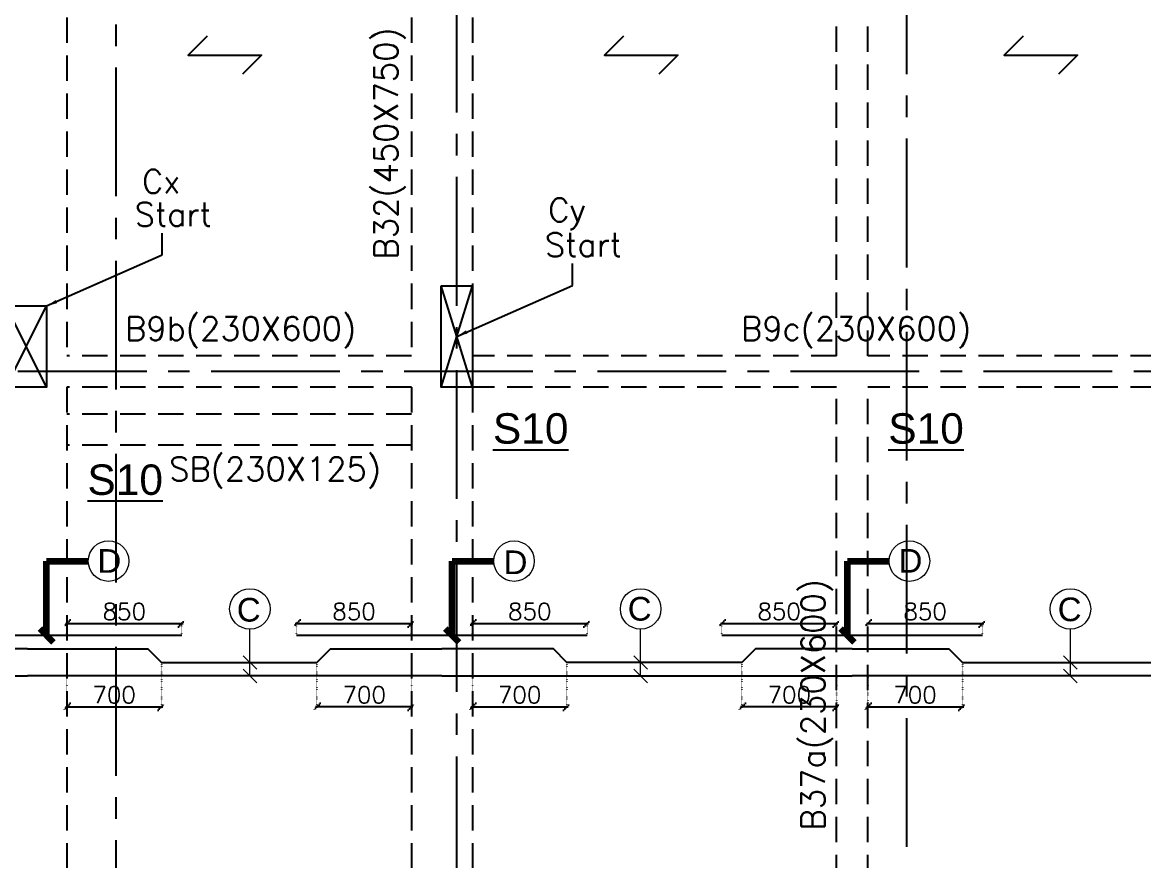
# Model space of a CAD drawing. Header units: millimetres. Extents: x 1921121 to 2008675, y -1544779 to -1482871.
# Drawn here: x 1938963 to 1947258, y -1511653 to -1505453 of the extents above; entities that cross this region are included whole.
import ezdxf

# ---------------------------------------------------------------- set-up
doc = ezdxf.new("R2010")
doc.units = ezdxf.units.MM
doc.header["$MEASUREMENT"] = 0
doc.header["$PDMODE"] = 98
for name, pattern in [('1', [0]), ('ACAD_ISO02W100', [15, 12, -3]), ('CENTER2', [28.575, 19.05, -3.175, 3.175, -3.175]), ('DOT', [0.25, 0, -0.25]), ('HIDDEN', [0.375, 0.25, -0.125])]:
    doc.linetypes.add(name, pattern=pattern)
for name, color, linetype in [('BEAM NO', 7, '1'), ('BEAM-230X600', 150, 'Continuous'), ('BEAM-450X750', 134, 'Continuous'), ('DIM', 191, 'Continuous'), ('s-steel', 1, 'Continuous'), ('SB', 7, 'Continuous'), ('SLAB NO.', 4, 'Continuous'), ('STEEL', 1, 'Continuous'), ('STR.COLUMN', 1, 'Continuous')]:
    doc.layers.add(name, color=color, linetype=linetype)
for name, color, linetype, lineweight in [('BRICK WALL_MOFA', 8, 'Continuous', 30), ('CENTER_LINE', 8, 'CENTER2', 25), ('GRID', 252, 'ACAD_ISO02W100', 9), ('LEADER', 191, 'Continuous', 15), ('S-B5-230X600', 120, 'HIDDEN', 25), ('SLAB STEEL MARK', 133, 'Continuous', 30)]:
    doc.layers.add(name, color=color, linetype=linetype, lineweight=lineweight)
doc.styles.add('AR', font='ARIALUNI.TTF', dxfattribs={"width": 0.8})
doc.styles.add('DEEPAK', font='arial.ttf')
doc.styles.add('ROMANS', font='romans.shx')
doc.styles.add('RS', font='romans.shx', dxfattribs={"width": 0.9})
doc.styles.add('style1', font='arial.ttf')
doc.dimstyles.new('100', dxfattribs={"dimtxt": 180, "dimasz": 80, "dimexe": 0.18, "dimexo": 0.0625, "dimgap": 1, "dimtad": 1, "dimdec": 0, "dimzin": 0, "dimdsep": 46, "dimtxsty": 'AR', "dimblk": 'DOT', "dimcen": 0.09, "dimse1": 1, "dimse2": 1, "dimclrd": 50, "dimclrt": 256, "dimadec": 0, "dimazin": 0, "dimtfac": 1, "dimtdec": 0, "dimtix": 1, "dimtofl": 0, "dimtmove": 2, "dimatfit": 0, "dimfxl": 1, "dimtolj": 1, "dimtzin": 0, "dimlwd": -1, "dimarcsym": 0})
doc.dimstyles.new('KRUNAL-MM', dxfattribs={"dimtxt": 50, "dimasz": 35, "dimexe": 25, "dimexo": 0, "dimgap": 15, "dimtad": 1, "dimdec": 0, "dimzin": 0, "dimdsep": 46, "dimtxsty": 'RS', "dimblk": 'OBLIQUE', "dimcen": 0, "dimdle": 25, "dimclrd": 256, "dimclre": 256, "dimclrt": 7, "dimadec": 0, "dimazin": 0, "dimtfac": 1, "dimtdec": 0, "dimtix": 1, "dimtmove": 0, "dimatfit": 2, "dimfxl": 1, "dimtolj": 1, "dimtzin": 0, "dimlwd": -1, "dimlwe": -1, "dimarcsym": 0})
doc.dimstyles.new('pag', dxfattribs={"dimtxt": 180, "dimasz": 150, "dimexe": 100, "dimexo": 0, "dimgap": 50, "dimtad": 1, "dimdec": 0, "dimzin": 0, "dimdsep": 46, "dimtxsty": 'ROMANS', "dimblk": 'OBLIQUE', "dimcen": 0, "dimdle": 100, "dimclrd": 256, "dimclre": 256, "dimclrt": 256, "dimadec": 0, "dimazin": 0, "dimtfac": 1, "dimtdec": 0, "dimtmove": 2, "dimatfit": 3, "dimfxl": 1, "dimtolj": 1, "dimtzin": 0, "dimlwd": -1, "dimlwe": -1, "dimarcsym": 0})

# ---------------------------------------------------------------- blocks, each defined once
blk = doc.blocks.new('FIRST FLOOR COLUMNS')
at = {"layer": 'CENTER_LINE', "ltscale": 50}
for p, q in [((12075, -41447.7), (12075, 16830.4)), ((17925, -41973.1), (17925, 16268)), ((14595, -42256.6), (14595, 16013)), ((68022.3, -7025), (-4699.2, -7025))]:
    blk.add_line(p, q, dxfattribs=at)
blk = doc.blocks.new('*U7')
at = {"layer": 'STEEL'}
blk.add_lwpolyline([(707738.1, 27916.3), (707888.1, 27766.3), (707888.1, 28344.3), (708038.1, 28194.3)], dxfattribs=at)
blk = doc.blocks.new('_Oblique')
at = {"color": 0, "linetype": 'ByBlock', "lineweight": -2}
blk.add_line((-0.5, -0.5), (0.5, 0.5), dxfattribs=at)
blk = doc.blocks.new('*D133')
at = {"layer": 'Defpoints', "color": 0, "linetype": 'DOT', "ltscale": 5, "transparency": 16777216}
for p in [(1941142.4, -1510187.2), (1941842.1, -1510287.2), (1941142.4, -1510514.6)]:
    blk.add_point(p, dxfattribs=at)
at = {"layer": 'DIM', "color": 191, "linetype": 'DOT', "ltscale": 5, "transparency": 16777216}
for p, q in [((1941142.4, -1510197.2), (1941142.4, -1510524.6)), ((1941842.1, -1510297.2), (1941842.1, -1510524.6))]:
    blk.add_line(p, q, dxfattribs=at)
at = {"layer": 'DIM', "color": 191, "ltscale": 5, "transparency": 16777216}
blk.add_line((1941852.1, -1510514.6), (1941132.4, -1510514.6), dxfattribs=at)
at = {"layer": 'DIM', "color": 191, "linetype": 'DOT', "ltscale": 5, "transparency": 16777216, "xscale": 50, "yscale": 50, "zscale": 50, "rotation": 180}
blk.add_blockref('_Oblique', (1941142.4, -1510514.6), dxfattribs=at)
at = {"layer": 'DIM', "color": 191, "linetype": 'DOT', "ltscale": 5, "transparency": 16777216, "xscale": 50, "yscale": 50, "zscale": 50}
blk.add_blockref('_Oblique', (1941842.1, -1510514.6), dxfattribs=at)
at = {"layer": 'DIM', "color": 7, "linetype": 'DOT', "ltscale": 5, "transparency": 16777216, "insert": (1941492.3, -1510427.1), "char_height": 125, "attachment_point": 5, "style": 'ROMANS'}
blk.add_mtext('\\A1;700', dxfattribs=at)
blk = doc.blocks.new('*D134')
at = {"layer": 'Defpoints', "color": 0, "linetype": 'DOT', "ltscale": 5, "transparency": 16777216}
for p in [(1939992.3, -1510187.2), (1939292.1, -1510287.2), (1939992.3, -1510514.6)]:
    blk.add_point(p, dxfattribs=at)
at = {"layer": 'DIM', "color": 191, "linetype": 'DOT', "ltscale": 5, "transparency": 16777216}
for p, q in [((1939992.3, -1510197.2), (1939992.3, -1510524.6)), ((1939292.1, -1510297.2), (1939292.1, -1510524.6))]:
    blk.add_line(p, q, dxfattribs=at)
at = {"layer": 'DIM', "color": 191, "ltscale": 5, "transparency": 16777216}
blk.add_line((1939282.1, -1510514.6), (1940002.3, -1510514.6), dxfattribs=at)
at = {"layer": 'DIM', "color": 191, "linetype": 'DOT', "ltscale": 5, "transparency": 16777216, "xscale": 50, "yscale": 50, "zscale": 50, "rotation": 180}
blk.add_blockref('_Oblique', (1939292.1, -1510514.6), dxfattribs=at)
at = {"layer": 'DIM', "color": 191, "linetype": 'DOT', "ltscale": 5, "transparency": 16777216, "xscale": 50, "yscale": 50, "zscale": 50}
blk.add_blockref('_Oblique', (1939992.3, -1510514.6), dxfattribs=at)
at = {"layer": 'DIM', "color": 7, "linetype": 'DOT', "ltscale": 5, "transparency": 16777216, "insert": (1939642.2, -1510427.1), "char_height": 125, "attachment_point": 5, "style": 'ROMANS'}
blk.add_mtext('\\A1;700', dxfattribs=at)
blk = doc.blocks.new('*D138')
at = {"layer": 'Defpoints', "color": 0, "linetype": 'DOT', "ltscale": 5, "transparency": 16777216}
for p in [(1940142.1, -1509898.2), (1939292.1, -1509987.2), (1940142.1, -1509987.2)]:
    blk.add_point(p, dxfattribs=at)
at = {"layer": 'DIM', "color": 191, "ltscale": 5, "transparency": 16777216}
blk.add_line((1939282.1, -1509898.2), (1940152.1, -1509898.2), dxfattribs=at)
at = {"layer": 'DIM', "color": 191, "linetype": 'DOT', "ltscale": 5, "transparency": 16777216}
for p, q in [((1939292.1, -1509977.2), (1939292.1, -1509888.2)), ((1940142.1, -1509977.2), (1940142.1, -1509888.2))]:
    blk.add_line(p, q, dxfattribs=at)
at = {"layer": 'DIM', "color": 191, "linetype": 'DOT', "ltscale": 5, "transparency": 16777216, "xscale": 50, "yscale": 50, "zscale": 50, "rotation": 180}
blk.add_blockref('_Oblique', (1939292.1, -1509898.2), dxfattribs=at)
at = {"layer": 'DIM', "color": 191, "linetype": 'DOT', "ltscale": 5, "transparency": 16777216, "xscale": 50, "yscale": 50, "zscale": 50}
blk.add_blockref('_Oblique', (1940142.1, -1509898.2), dxfattribs=at)
at = {"layer": 'DIM', "color": 7, "linetype": 'DOT', "ltscale": 5, "transparency": 16777216, "insert": (1939717.1, -1509810.7), "char_height": 125, "attachment_point": 5, "style": 'ROMANS'}
blk.add_mtext('\\A1;850', dxfattribs=at)
blk = doc.blocks.new('*D139')
at = {"layer": 'Defpoints', "color": 0, "linetype": 'DOT', "ltscale": 5, "transparency": 16777216}
for p in [(1941842.1, -1509898.2), (1940992.1, -1509987.2), (1941842.1, -1509987.2)]:
    blk.add_point(p, dxfattribs=at)
at = {"layer": 'DIM', "color": 191, "ltscale": 5, "transparency": 16777216}
blk.add_line((1940982.1, -1509898.2), (1941852.1, -1509898.2), dxfattribs=at)
at = {"layer": 'DIM', "color": 191, "linetype": 'DOT', "ltscale": 5, "transparency": 16777216}
for p, q in [((1940992.1, -1509977.2), (1940992.1, -1509888.2)), ((1941842.1, -1509977.2), (1941842.1, -1509888.2))]:
    blk.add_line(p, q, dxfattribs=at)
at = {"layer": 'DIM', "color": 191, "linetype": 'DOT', "ltscale": 5, "transparency": 16777216, "xscale": 50, "yscale": 50, "zscale": 50, "rotation": 180}
blk.add_blockref('_Oblique', (1940992.1, -1509898.2), dxfattribs=at)
at = {"layer": 'DIM', "color": 191, "linetype": 'DOT', "ltscale": 5, "transparency": 16777216, "xscale": 50, "yscale": 50, "zscale": 50}
blk.add_blockref('_Oblique', (1941842.1, -1509898.2), dxfattribs=at)
at = {"layer": 'DIM', "color": 7, "linetype": 'DOT', "ltscale": 5, "transparency": 16777216, "insert": (1941417.1, -1509810.7), "char_height": 125, "attachment_point": 5, "style": 'ROMANS'}
blk.add_mtext('\\A1;850', dxfattribs=at)
blk = doc.blocks.new('*D140')
at = {"layer": 'Defpoints', "color": 0, "linetype": 'DOT', "ltscale": 5, "transparency": 16777216}
for p in [(1943142.1, -1509898.2), (1942292.1, -1509987.2), (1943142.1, -1509987.2)]:
    blk.add_point(p, dxfattribs=at)
at = {"layer": 'DIM', "color": 191, "ltscale": 5, "transparency": 16777216}
blk.add_line((1942282.1, -1509898.2), (1943152.1, -1509898.2), dxfattribs=at)
at = {"layer": 'DIM', "color": 191, "linetype": 'DOT', "ltscale": 5, "transparency": 16777216}
for p, q in [((1942292.1, -1509977.2), (1942292.1, -1509888.2)), ((1943142.1, -1509977.2), (1943142.1, -1509888.2))]:
    blk.add_line(p, q, dxfattribs=at)
at = {"layer": 'DIM', "color": 191, "linetype": 'DOT', "ltscale": 5, "transparency": 16777216, "xscale": 50, "yscale": 50, "zscale": 50, "rotation": 180}
blk.add_blockref('_Oblique', (1942292.1, -1509898.2), dxfattribs=at)
at = {"layer": 'DIM', "color": 191, "linetype": 'DOT', "ltscale": 5, "transparency": 16777216, "xscale": 50, "yscale": 50, "zscale": 50}
blk.add_blockref('_Oblique', (1943142.1, -1509898.2), dxfattribs=at)
at = {"layer": 'DIM', "color": 7, "linetype": 'DOT', "ltscale": 5, "transparency": 16777216, "insert": (1942717.1, -1509810.7), "char_height": 125, "attachment_point": 5, "style": 'ROMANS'}
blk.add_mtext('\\A1;850', dxfattribs=at)
blk = doc.blocks.new('*D141')
at = {"layer": 'Defpoints', "color": 0, "linetype": 'DOT', "ltscale": 5, "transparency": 16777216}
for p in [(1942991.7, -1510187.2), (1942292.1, -1510287.2), (1942991.7, -1510514.6)]:
    blk.add_point(p, dxfattribs=at)
at = {"layer": 'DIM', "color": 191, "linetype": 'DOT', "ltscale": 5, "transparency": 16777216}
for p, q in [((1942991.7, -1510197.2), (1942991.7, -1510524.6)), ((1942292.1, -1510297.2), (1942292.1, -1510524.6))]:
    blk.add_line(p, q, dxfattribs=at)
at = {"layer": 'DIM', "color": 191, "ltscale": 5, "transparency": 16777216}
blk.add_line((1942282.1, -1510514.6), (1943001.7, -1510514.6), dxfattribs=at)
at = {"layer": 'DIM', "color": 191, "linetype": 'DOT', "ltscale": 5, "transparency": 16777216, "xscale": 50, "yscale": 50, "zscale": 50, "rotation": 180}
blk.add_blockref('_Oblique', (1942292.1, -1510514.6), dxfattribs=at)
at = {"layer": 'DIM', "color": 191, "linetype": 'DOT', "ltscale": 5, "transparency": 16777216, "xscale": 50, "yscale": 50, "zscale": 50}
blk.add_blockref('_Oblique', (1942991.7, -1510514.6), dxfattribs=at)
at = {"layer": 'DIM', "color": 7, "linetype": 'DOT', "ltscale": 5, "transparency": 16777216, "insert": (1942641.9, -1510427.1), "char_height": 125, "attachment_point": 5, "style": 'ROMANS'}
blk.add_mtext('\\A1;700', dxfattribs=at)
blk = doc.blocks.new('*D142')
at = {"layer": 'Defpoints', "color": 0, "linetype": 'DOT', "ltscale": 5, "transparency": 16777216}
for p in [(1944286.9, -1510187.2), (1944987.1, -1510287.2), (1944286.9, -1510514.6)]:
    blk.add_point(p, dxfattribs=at)
at = {"layer": 'DIM', "color": 191, "linetype": 'DOT', "ltscale": 5, "transparency": 16777216}
for p, q in [((1944286.9, -1510197.2), (1944286.9, -1510524.6)), ((1944987.1, -1510297.2), (1944987.1, -1510524.6))]:
    blk.add_line(p, q, dxfattribs=at)
at = {"layer": 'DIM', "color": 191, "ltscale": 5, "transparency": 16777216}
blk.add_line((1944997.1, -1510514.6), (1944276.9, -1510514.6), dxfattribs=at)
at = {"layer": 'DIM', "color": 191, "linetype": 'DOT', "ltscale": 5, "transparency": 16777216, "xscale": 50, "yscale": 50, "zscale": 50, "rotation": 180}
blk.add_blockref('_Oblique', (1944286.9, -1510514.6), dxfattribs=at)
at = {"layer": 'DIM', "color": 191, "linetype": 'DOT', "ltscale": 5, "transparency": 16777216, "xscale": 50, "yscale": 50, "zscale": 50}
blk.add_blockref('_Oblique', (1944987.1, -1510514.6), dxfattribs=at)
at = {"layer": 'DIM', "color": 7, "linetype": 'DOT', "ltscale": 5, "transparency": 16777216, "insert": (1944637, -1510427.1), "char_height": 125, "attachment_point": 5, "style": 'ROMANS'}
blk.add_mtext('\\A1;700', dxfattribs=at)
blk = doc.blocks.new('*D144')
at = {"layer": 'Defpoints', "color": 0, "linetype": 'DOT', "ltscale": 5, "transparency": 16777216}
for p in [(1945917.3, -1510187.2), (1945217.1, -1510287.2), (1945917.3, -1510514.6)]:
    blk.add_point(p, dxfattribs=at)
at = {"layer": 'DIM', "color": 191, "linetype": 'DOT', "ltscale": 5, "transparency": 16777216}
for p, q in [((1945917.3, -1510197.2), (1945917.3, -1510524.6)), ((1945217.1, -1510297.2), (1945217.1, -1510524.6))]:
    blk.add_line(p, q, dxfattribs=at)
at = {"layer": 'DIM', "color": 191, "ltscale": 5, "transparency": 16777216}
blk.add_line((1945207.1, -1510514.6), (1945927.3, -1510514.6), dxfattribs=at)
at = {"layer": 'DIM', "color": 191, "linetype": 'DOT', "ltscale": 5, "transparency": 16777216, "xscale": 50, "yscale": 50, "zscale": 50, "rotation": 180}
blk.add_blockref('_Oblique', (1945217.1, -1510514.6), dxfattribs=at)
at = {"layer": 'DIM', "color": 191, "linetype": 'DOT', "ltscale": 5, "transparency": 16777216, "xscale": 50, "yscale": 50, "zscale": 50}
blk.add_blockref('_Oblique', (1945917.3, -1510514.6), dxfattribs=at)
at = {"layer": 'DIM', "color": 7, "linetype": 'DOT', "ltscale": 5, "transparency": 16777216, "insert": (1945567.2, -1510427.1), "char_height": 125, "attachment_point": 5, "style": 'ROMANS'}
blk.add_mtext('\\A1;700', dxfattribs=at)
blk = doc.blocks.new('*D145')
at = {"layer": 'Defpoints', "color": 0, "linetype": 'DOT', "ltscale": 5, "transparency": 16777216}
for p in [(1944987.1, -1509898.2), (1944137.1, -1509987.2), (1944987.1, -1509987.2)]:
    blk.add_point(p, dxfattribs=at)
at = {"layer": 'DIM', "color": 191, "ltscale": 5, "transparency": 16777216}
blk.add_line((1944127.1, -1509898.2), (1944997.1, -1509898.2), dxfattribs=at)
at = {"layer": 'DIM', "color": 191, "linetype": 'DOT', "ltscale": 5, "transparency": 16777216}
for p, q in [((1944137.1, -1509977.2), (1944137.1, -1509888.2)), ((1944987.1, -1509977.2), (1944987.1, -1509888.2))]:
    blk.add_line(p, q, dxfattribs=at)
at = {"layer": 'DIM', "color": 191, "linetype": 'DOT', "ltscale": 5, "transparency": 16777216, "xscale": 50, "yscale": 50, "zscale": 50, "rotation": 180}
blk.add_blockref('_Oblique', (1944137.1, -1509898.2), dxfattribs=at)
at = {"layer": 'DIM', "color": 191, "linetype": 'DOT', "ltscale": 5, "transparency": 16777216, "xscale": 50, "yscale": 50, "zscale": 50}
blk.add_blockref('_Oblique', (1944987.1, -1509898.2), dxfattribs=at)
at = {"layer": 'DIM', "color": 7, "linetype": 'DOT', "ltscale": 5, "transparency": 16777216, "insert": (1944562.1, -1509810.7), "char_height": 125, "attachment_point": 5, "style": 'ROMANS'}
blk.add_mtext('\\A1;850', dxfattribs=at)
blk = doc.blocks.new('*D146')
at = {"layer": 'Defpoints', "color": 0, "linetype": 'DOT', "ltscale": 5, "transparency": 16777216}
for p in [(1946067.1, -1509898.2), (1945217.1, -1509987.2), (1946067.1, -1509987.2)]:
    blk.add_point(p, dxfattribs=at)
at = {"layer": 'DIM', "color": 191, "ltscale": 5, "transparency": 16777216}
blk.add_line((1945207.1, -1509898.2), (1946077.1, -1509898.2), dxfattribs=at)
at = {"layer": 'DIM', "color": 191, "linetype": 'DOT', "ltscale": 5, "transparency": 16777216}
for p, q in [((1945217.1, -1509977.2), (1945217.1, -1509888.2)), ((1946067.1, -1509977.2), (1946067.1, -1509888.2))]:
    blk.add_line(p, q, dxfattribs=at)
at = {"layer": 'DIM', "color": 191, "linetype": 'DOT', "ltscale": 5, "transparency": 16777216, "xscale": 50, "yscale": 50, "zscale": 50, "rotation": 180}
blk.add_blockref('_Oblique', (1945217.1, -1509898.2), dxfattribs=at)
at = {"layer": 'DIM', "color": 191, "linetype": 'DOT', "ltscale": 5, "transparency": 16777216, "xscale": 50, "yscale": 50, "zscale": 50}
blk.add_blockref('_Oblique', (1946067.1, -1509898.2), dxfattribs=at)
at = {"layer": 'DIM', "color": 7, "linetype": 'DOT', "ltscale": 5, "transparency": 16777216, "insert": (1945642.1, -1509810.7), "char_height": 125, "attachment_point": 5, "style": 'ROMANS'}
blk.add_mtext('\\A1;850', dxfattribs=at)
blk = doc.blocks.new('ARCH COL')
at = {"layer": 'STR.COLUMN', "color": 5}
for p, q in [((244062.4, -7140), (244362.4, -6540)), ((244362.4, -7140), (244062.4, -6540))]:
    blk.add_line(p, q, dxfattribs=at)
for points in [[(247282.4, -6390), (247512.4, -6390), (247512.4, -7140), (247282.4, -7140), (247282.4, -6390)], [(247282.4, -7140), (247512.4, -6390)], [(247512.4, -7140), (247282.4, -6390)], [(244062.4, -6540), (244362.4, -6540), (244362.4, -7140), (244062.4, -7140), (244062.4, -6540)]]:
    blk.add_lwpolyline(points, dxfattribs=at)
blk = doc.blocks.new('_Dot')
at = {"linetype": 'ByBlock', "lineweight": -2}
blk.add_line((-0.5, 0), (-1, 0), dxfattribs=at)
at = {"linetype": 'ByBlock', "const_width": 0.5}
blk.add_lwpolyline([(-0.25, 0, 1), (0.25, 0, 1)], format="xyb", close=True, dxfattribs=at)
blk = doc.blocks.new('A$C02ad8bd7')
at = {"layer": 'BEAM NO', "ltscale": 500, "style": 'ROMANS'}
for s, rotation, p in [('B32(450X750)', 89.99997, (13928, 923.7, 0)), ('Cx', 359.99997, (12036, 1413.5)), ('Start', 359.99997, (11982.1, 1170.5)), ('Cy', 359.99997, (15041.8, 1202.8)), ('Start', 359.99997, (15017.1, 945.5)), ('B9b(230X600)', 359.99997, (11911, 325.1, 0)), ('B9c(230X600)', 359.99997, (16467.7, 325.1, 0)), ('SB(230X125)', 359.99997, (12237.2, -713, 0)), ('B37a(230X600)', 89.99997, (17088.4, -3300.1, 0))]:
    blk.add_text(s, height=175, rotation=rotation, dxfattribs=at).set_placement(p)

msp = doc.modelspace()

# ---------------------------------------------------------------- linework, layer by layer
at = {"layer": 'BEAM-230X600', "linetype": 'HIDDEN', "ltscale": 750}
for p, q in [((1944987.1, -1507920.3), (1944987.1, -1501240.3)), ((1945217.1, -1507920.3), (1945217.1, -1501240.3)), ((1941842.1, -1507920.3), (1939292.1, -1507920.3)), ((1944987.1, -1507920.3), (1942292.1, -1507920.3)), ((1947912.1, -1507920.3), (1945217.1, -1507920.3)), ((1941842.1, -1508150.3), (1939292.1, -1508150.3)), ((1944987.1, -1508150.3), (1942292.1, -1508150.3)), ((1944987.1, -1513205.4), (1944987.1, -1508150.3)), ((1945217.1, -1513205.4), (1945217.1, -1508150.3)), ((1947912.1, -1508150.3), (1945217.1, -1508150.3))]:
    msp.add_line(p, q, dxfattribs=at)
at = {"layer": 'BEAM-450X750', "linetype": 'HIDDEN', "ltscale": 750}
for p, q in [((1939292.1, -1501760.3), (1939292.1, -1507920.3)), ((1941842.1, -1501760.3), (1941842.1, -1507920.3)), ((1942292.1, -1501760.3), (1942292.1, -1507920.3)), ((1939292.1, -1508150.3), (1939292.1, -1512685.3)), ((1941842.1, -1508150.3), (1941842.1, -1512685.3)), ((1942292.1, -1508150.3), (1942292.1, -1512685.3))]:
    msp.add_line(p, q, dxfattribs=at)
at = {"layer": 'LEADER'}
for centre in [(1939600.6, -1509437.5), (1942600.6, -1509437.5), (1945525.6, -1509437.5), (1940646.7, -1509791.7), (1943537.4, -1509791.7), (1946716.7, -1509791.7)]:
    msp.add_circle(centre, 150, dxfattribs=at)
at = {"layer": 's-steel'}
for points in [[(1940142.1, -1509987.2), (1937992.1, -1509987.2)], [(1943142.1, -1509987.2), (1940992.1, -1509987.2)], [(1946067.1, -1509987.2), (1944137.1, -1509987.2)], [(1939002.1, -1510087.2), (1938241.9, -1510087.2), (1938141.9, -1510187.2), (1937291.7, -1510187.2), (1937191.7, -1510087.2), (1936442.1, -1510087.2)], [(1939002.1, -1510087.2), (1939892.3, -1510087.2), (1939992.3, -1510187.2), (1941142.4, -1510187.2), (1941242.4, -1510087.2), (1942067.1, -1510087.2)], [(1945102.1, -1510087.2), (1944386.9, -1510087.2), (1944286.9, -1510187.2), (1942991.7, -1510187.2), (1942891.7, -1510087.2), (1942067.1, -1510087.2)], [(1945102.1, -1510087.2), (1945817.3, -1510087.2), (1945917.3, -1510187.2), (1947487.4, -1510187.2), (1947587.4, -1510087.2), (1948812.1, -1510087.2)], [(1936442.1, -1510287.2), (1939002.1, -1510287.2)], [(1942067.1, -1510287.2), (1939002.1, -1510287.2)], [(1942067.1, -1510287.2), (1945102.1, -1510287.2)], [(1948362.1, -1510287.2), (1945102.1, -1510287.2)]]:
    msp.add_lwpolyline(points, dxfattribs=at)
at = {"layer": 'SB', "linetype": 'HIDDEN', "ltscale": 750}
for p, q in [((1941842.1, -1508350.3), (1939292.1, -1508350.3)), ((1941842.1, -1508580.3), (1939292.1, -1508580.3))]:
    msp.add_line(p, q, dxfattribs=at)

# ---------------------------------------------------------------- block references
at = {"layer": 'BRICK WALL_MOFA', "color": 251}
msp.add_blockref('A$C02ad8bd7', (1927812.1, -1508130.3), dxfattribs=at)
at = {"layer": 'GRID'}
msp.add_blockref('FIRST FLOOR COLUMNS', (1927582.1, -1501010.3), dxfattribs=at)
at = {"layer": 'S-B5-230X600', "xscale": 0.9375000000000001, "yscale": 0.9375000000000001, "zscale": 0.9375000000000001, "rotation": 269.9999999999999}
for p in [(1914159.5, -842050.6), (1917239.7, -842050.6), (1920196.4, -842050.6)]:
    msp.add_blockref('*U7', p, dxfattribs=at)
at = {"layer": 'STR.COLUMN'}
msp.add_blockref('ARCH COL', (1694779.7, -1501010.3), dxfattribs=at)

# ---------------------------------------------------------------- texts
at = {"layer": 'SLAB NO.', "color": 6, "style": 'DEEPAK'}
for p in [(1942444.3, -1508568.9), (1945369.3, -1508569), (1939444.3, -1508947.8)]:
    msp.add_text('%%US10', height=225, dxfattribs=at).set_placement(p)
at = {"layer": 'SLAB STEEL MARK', "style": 'style1'}
for s, p in [('D', (1939518.3, -1509524)), ('D', (1942523.5, -1509534)), ('D', (1945445.4, -1509523)), ('C', (1940549.7, -1509885.1)), ('C', (1943441.8, -1509878.1)), ('C', (1946622.7, -1509882.1))]:
    msp.add_text(s, height=175, dxfattribs=at).set_placement(p)

# ---------------------------------------------------------------- dimensions: what is measured, and where the dimension line sits
at = {"layer": 'DIM', "linetype": 'DOT', "ltscale": 5}
for base, p1, p2, picture, middle in [((1940142.1, -1509898.2), (1939292.1, -1509987.2), (1940142.1, -1509987.2), '*D138', (1939717.1, -1509810.7)), ((1941842.1, -1509898.2), (1940992.1, -1509987.2), (1941842.1, -1509987.2), '*D139', (1941417.1, -1509810.7)), ((1943142.1, -1509898.2), (1942292.1, -1509987.2), (1943142.1, -1509987.2), '*D140', (1942717.1, -1509810.7)), ((1944987.1, -1509898.2), (1944137.1, -1509987.2), (1944987.1, -1509987.2), '*D145', (1944562.1, -1509810.7)), ((1946067.1, -1509898.2), (1945217.1, -1509987.2), (1946067.1, -1509987.2), '*D146', (1945642.1, -1509810.7)), ((1939992.3, -1510514.6), (1939292.1, -1510287.2), (1939992.3, -1510187.2), '*D134', (1939642.2, -1510427.1)), ((1942991.7, -1510514.6), (1942292.1, -1510287.2), (1942991.7, -1510187.2), '*D141', (1942641.9, -1510427.1)), ((1945917.3, -1510514.6), (1945217.1, -1510287.2), (1945917.3, -1510187.2), '*D144', (1945567.2, -1510427.1))]:
    dim = msp.add_linear_dim(base=base, p1=p1, p2=p2, dimstyle='pag', override={"dimtxt": 125, "dimasz": 50, "dimexe": 10, "dimexo": 10, "dimgap": 25, "dimtxsty": 'ROMANS', "dimdle": 10, "dimclrd": 191, "dimclre": 191, "dimclrt": 7, "dimtix": 1, "dimtmove": 1}, dxfattribs=at)
    dim.commit()
    dim.dimension.update_dxf_attribs({"geometry": picture, "text_midpoint": middle})
for base, p1, p2, picture, middle in [((1941142.4, -1510514.6), (1941842.1, -1510287.2), (1941142.4, -1510187.2), '*D133', (1941492.3, -1510427.1)), ((1944286.9, -1510514.6), (1944987.1, -1510287.2), (1944286.9, -1510187.2), '*D142', (1944637, -1510427.1))]:
    dim = msp.add_linear_dim(base=base, p1=p1, p2=p2, angle=180, dimstyle='pag', override={"dimtxt": 125, "dimasz": 50, "dimexe": 10, "dimexo": 10, "dimgap": 25, "dimtxsty": 'ROMANS', "dimdle": 10, "dimclrd": 191, "dimclre": 191, "dimclrt": 7, "dimtix": 1, "dimtmove": 1}, dxfattribs=at)
    dim.commit()
    dim.dimension.update_dxf_attribs({"geometry": picture, "text_midpoint": middle})

# ---------------------------------------------------------------- leaders
at = {"color": 251}
for points in [[(1939142.1, -1507550.3), (1939997.8, -1507172.9), (1939997.8, -1507012.2)], [(1942177.1, -1507775.3), (1943032.8, -1507397.9), (1943032.8, -1507237.2)]]:
    msp.add_leader(points, dimstyle='100', override={"dimgap": 1, "dimtad": 0, "dimfxl": 2, "dimfxlon": 1}, dxfattribs=at)
at = {"layer": 'LEADER'}
for points, override in [([(1939142.1, -1509987.2), (1939142.1, -1509437.5), (1939450.6, -1509437.5)], {"dimscale": 1, "dimtxt": 50, "dimasz": 100, "dimgap": 15, "dimtad": 0, "dimtxsty": 'RS', "dimclrd": 256, "dimldrblk": 'Oblique', "dimlwd": 65535}), ([(1942142.1, -1509987.2), (1942142.1, -1509437.5), (1942450.6, -1509437.5)], {"dimscale": 1, "dimtxt": 50, "dimasz": 100, "dimgap": 15, "dimtad": 0, "dimtxsty": 'RS', "dimclrd": 256, "dimldrblk": 'Oblique', "dimlwd": 65535}), ([(1945067.1, -1509987.2), (1945067.1, -1509437.5), (1945375.6, -1509437.5)], {"dimscale": 1, "dimtxt": 50, "dimasz": 100, "dimgap": 15, "dimtad": 0, "dimtxsty": 'RS', "dimclrd": 256, "dimldrblk": 'Oblique', "dimlwd": 65535}), ([(1940646.7, -1510287.2), (1940646.7, -1509941.7)], {"dimasz": 100, "dimtad": 0, "dimldrblk": 'Oblique', "dimfxl": 0.059055, "dimarcsym": 1}), ([(1940646.7, -1510187.2), (1940646.7, -1509941.7)], {"dimasz": 100, "dimtad": 0, "dimldrblk": 'Oblique', "dimfxl": 0.059055, "dimarcsym": 1}), ([(1943537.4, -1510287.2), (1943537.4, -1509941.7)], {"dimasz": 100, "dimtad": 0, "dimldrblk": 'Oblique', "dimfxl": 0.059055, "dimarcsym": 1}), ([(1943537.4, -1510187.2), (1943537.4, -1509941.7)], {"dimasz": 100, "dimtad": 0, "dimldrblk": 'Oblique', "dimfxl": 0.059055, "dimarcsym": 1}), ([(1946716.7, -1510287.2), (1946716.7, -1509941.7)], {"dimasz": 100, "dimtad": 0, "dimldrblk": 'Oblique', "dimfxl": 0.059055, "dimarcsym": 1}), ([(1946716.7, -1510187.2), (1946716.7, -1509941.7)], {"dimasz": 100, "dimtad": 0, "dimldrblk": 'Oblique', "dimfxl": 0.059055, "dimarcsym": 1})]:
    msp.add_leader(points, dimstyle='KRUNAL-MM', override=override, dxfattribs=at)

doc.saveas('drawing.dxf')
